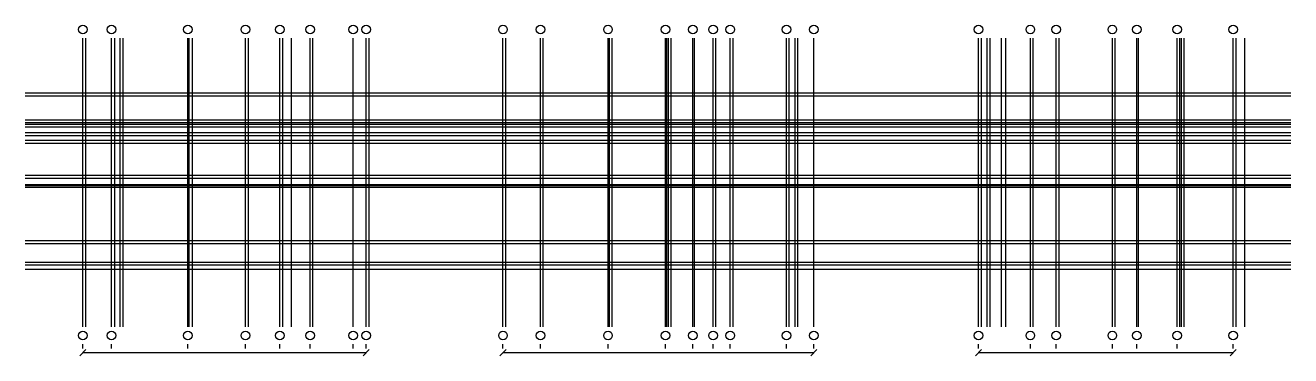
# Model space of a CAD drawing. Extents: x 134321 to 222283, y -331252 to -308279.
import ezdxf

# ---------------------------------------------------------------- set-up
doc = ezdxf.new("R2010")
doc.units = 0
for name, color, linetype in [('A-AXIS', 3, 'Continuous'), ('A-AXIS-DIM', 4, 'CONTINUOUS'), ('A-AXIS-LABEL', 7, 'CONTINUOUS'), ('A-AXIS-SUB', 6, 'Continuous')]:
    doc.layers.add(name, color=color, linetype=linetype)

msp = doc.modelspace()

# ---------------------------------------------------------------- linework, layer by layer
at = {"layer": 'A-AXIS', "color": 3}
for p, q in [((138319, -329240.3), (138319, -309178.7)), ((140319, -329240.3), (140319, -309178.7)), ((145619, -329240.3), (145619, -309178.7)), ((149619, -329240.3), (149619, -309178.7)), ((152019, -329240.3), (152019, -309178.7)), ((154119, -329240.3), (154119, -309178.7)), ((157119, -329240.3), (157119, -309178.7)), ((158019, -329240.3), (158019, -309178.7)), ((167527, -329240.3), (167527, -309178.7)), ((170127, -329240.3), (170127, -309178.7)), ((174827, -329240.3), (174827, -309178.7)), ((178827, -329240.3), (178827, -309178.7)), ((180727, -329240.3), (180727, -309178.7)), ((182127, -329240.3), (182127, -309178.7)), ((183327, -329240.3), (183327, -309178.7)), ((187227, -329240.3), (187227, -309178.7)), ((189127, -329240.3), (189127, -309178.7)), ((200585, -329240.3), (200585, -309178.7)), ((204185, -329240.3), (204185, -309178.7)), ((205985, -329240.3), (205985, -309178.7)), ((209885, -329240.3), (209885, -309178.7)), ((211585, -329240.3), (211585, -309178.7)), ((214385, -329240.3), (214385, -309178.7)), ((218285, -329240.3), (218285, -309178.7)), ((134320.7, -313177), (222283.3, -313177)), ((134320.7, -316477), (222283.3, -316477)), ((134320.7, -319542), (222283.3, -319542)), ((134320.7, -323442), (222283.3, -323442)), ((134320.7, -325242), (222283.3, -325242))]:
    msp.add_line(p, q, dxfattribs=at)
at = {"layer": 'A-AXIS-DIM'}
for p, q in [((138319, -330740.3), (138319, -330440.3)), ((140319, -330740.3), (140319, -330440.3)), ((145619, -330740.3), (145619, -330440.3)), ((149619, -330740.3), (149619, -330440.3)), ((152019, -330740.3), (152019, -330440.3)), ((154119, -330740.3), (154119, -330440.3)), ((157119, -330740.3), (157119, -330440.3)), ((158019, -330740.3), (158019, -330440.3)), ((167527, -330740.3), (167527, -330440.3)), ((170127, -330740.3), (170127, -330440.3)), ((174827, -330740.3), (174827, -330440.3)), ((178827, -330740.3), (178827, -330440.3)), ((180727, -330740.3), (180727, -330440.3)), ((182127, -330740.3), (182127, -330440.3)), ((183327, -330740.3), (183327, -330440.3)), ((187227, -330740.3), (187227, -330440.3)), ((189127, -330740.3), (189127, -330440.3)), ((200585, -330740.3), (200585, -330440.3)), ((204185, -330740.3), (204185, -330440.3)), ((205985, -330740.3), (205985, -330440.3)), ((209885, -330740.3), (209885, -330440.3)), ((211585, -330740.3), (211585, -330440.3)), ((214385, -330740.3), (214385, -330440.3)), ((218285, -330740.3), (218285, -330440.3)), ((138106.9, -331252.4), (138531.1, -330828.2)), ((138319, -331040.3), (158019, -331040.3)), ((157806.9, -331252.4), (158231.1, -330828.2)), ((167314.9, -331252.4), (167739.1, -330828.2)), ((167527, -331040.3), (189127, -331040.3)), ((188914.9, -331252.4), (189339.1, -330828.2)), ((200372.9, -331252.4), (200797.1, -330828.2)), ((200585, -331040.3), (218285, -331040.3)), ((218072.9, -331252.4), (218497.1, -330828.2))]:
    msp.add_line(p, q, dxfattribs=at)
at = {"layer": 'A-AXIS-LABEL'}
for centre in [(138319, -308578.7), (140319, -308578.7), (145619, -308578.7), (149619, -308578.7), (152019, -308578.7), (154119, -308578.7), (157119, -308578.7), (158019, -308578.7), (167527, -308578.7), (170127, -308578.7), (174827, -308578.7), (178827, -308578.7), (180727, -308578.7), (182127, -308578.7), (183327, -308578.7), (187227, -308578.7), (189127, -308578.7), (200585, -308578.7), (204185, -308578.7), (205985, -308578.7), (209885, -308578.7), (211585, -308578.7), (214385, -308578.7), (218285, -308578.7), (138319, -329840.3), (140319, -329840.3), (145619, -329840.3), (149619, -329840.3), (152019, -329840.3), (154119, -329840.3), (157119, -329840.3), (158019, -329840.3), (167527, -329840.3), (170127, -329840.3), (174827, -329840.3), (178827, -329840.3), (180727, -329840.3), (182127, -329840.3), (183327, -329840.3), (187227, -329840.3), (189127, -329840.3), (200585, -329840.3), (204185, -329840.3), (205985, -329840.3), (209885, -329840.3), (211585, -329840.3), (214385, -329840.3), (218285, -329840.3)]:
    msp.add_circle(centre, 300, dxfattribs=at)
at = {"layer": 'A-AXIS-SUB', "color": 6}
for p, q in [((138519, -329240.3), (138519, -309178.7)), ((140544, -329240.3), (140544, -309178.7)), ((140919, -329240.3), (140919, -309178.7)), ((141119, -329240.3), (141119, -309178.7)), ((145719, -329240.3), (145719, -309178.7)), ((145944, -329240.3), (145944, -309178.7)), ((149844, -329240.3), (149844, -309178.7)), ((152219, -329240.3), (152219, -309178.7)), ((152819, -329240.3), (152819, -309178.7)), ((154319, -329240.3), (154319, -309178.7)), ((158219, -329240.3), (158219, -309178.7)), ((167727, -329240.3), (167727, -309178.7)), ((170327, -329240.3), (170327, -309178.7)), ((174927, -329240.3), (174927, -309178.7)), ((175127, -329240.3), (175127, -309178.7)), ((178927, -329240.3), (178927, -309178.7)), ((179027, -329240.3), (179027, -309178.7)), ((179227, -329240.3), (179227, -309178.7)), ((180847, -329240.3), (180847, -309178.7)), ((182327, -329240.3), (182327, -309178.7)), ((183527, -329240.3), (183527, -309178.7)), ((187427, -329240.3), (187427, -309178.7)), ((187827, -329240.3), (187827, -309178.7)), ((188027, -329240.3), (188027, -309178.7)), ((200785, -329240.3), (200785, -309178.7)), ((201185, -329240.3), (201185, -309178.7)), ((201385, -329240.3), (201385, -309178.7)), ((202185, -329240.3), (202185, -309178.7)), ((202485, -329240.3), (202485, -309178.7)), ((204385, -329240.3), (204385, -309178.7)), ((206185, -329240.3), (206185, -309178.7)), ((210085, -329240.3), (210085, -309178.7)), ((211705, -329240.3), (211705, -309178.7)), ((214585, -329240.3), (214585, -309178.7)), ((214685, -329240.3), (214685, -309178.7)), ((214885, -329240.3), (214885, -309178.7)), ((218485, -329240.3), (218485, -309178.7)), ((219085, -329240.3), (219085, -309178.7)), ((134320.7, -312977), (222283.3, -312977)), ((134320.7, -314842), (222283.3, -314842)), ((134320.7, -315042), (222283.3, -315042)), ((134320.7, -315142), (222283.3, -315142)), ((134320.7, -315342), (222283.3, -315342)), ((134320.7, -315742), (222283.3, -315742)), ((134320.7, -315942), (222283.3, -315942)), ((134320.7, -316277), (222283.3, -316277)), ((134320.7, -318692), (222283.3, -318692)), ((134320.7, -318917), (222283.3, -318917)), ((134320.7, -319342), (222283.3, -319342)), ((134320.7, -319422), (222283.3, -319422)), ((134320.7, -323242), (222283.3, -323242)), ((134320.7, -324742), (222283.3, -324742)), ((134320.7, -324942), (222283.3, -324942))]:
    msp.add_line(p, q, dxfattribs=at)

doc.saveas('drawing.dxf')
